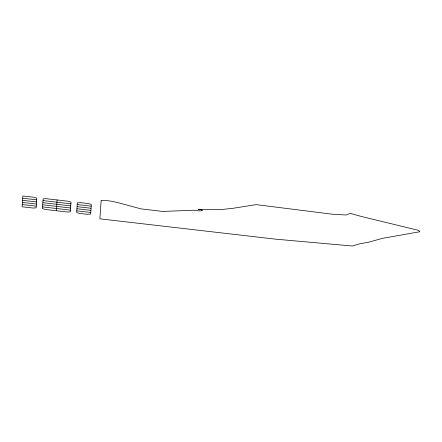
<?xml version="1.0" encoding="UTF-8"?>
<svg xmlns="http://www.w3.org/2000/svg" width="442" height="442" viewBox="0 0 442 442"><rect width="100%" height="100%" fill="white"/><g stroke="black" fill="none" stroke-linecap="round" stroke-linejoin="round"><path stroke-width="0.66" d="M22.404 202.43L22.857 195.994L34.056 197.292L36.813 198.149L36.111 207.85L33.299 208.066L22.1 206.773L22.404 202.43L36.388 204.049M57.112 199.961L56.327 210.735M90.759 212.475L90.654 214.05L87.301 214.315L79.405 213.403L76.654 212.547L77.35 202.839L80.195 202.629L88.571 203.602L91.317 204.458L90.759 212.475L76.77 210.856M42.559 206.895L43.134 198.883L45.962 198.668L68.256 201.248L71.029 202.105L70.333 211.812L67.493 212.022L45.183 209.442L42.432 208.585L42.559 206.895L70.449 210.127M77.228 204.541L91.201 206.143M22.702 198.215L36.686 199.834M43.012 200.574L70.908 203.801M42.857 202.685L70.753 205.906M22.548 200.32L36.537 201.939M77.079 206.635L91.058 208.259M42.703 204.784L70.604 208.016M76.925 208.751L90.914 210.37M22.255 204.547L36.227 206.16M101.141 200.729L99.881 218.834L275.725 239.177L352.307 246.006L360.009 243.73L368.562 242.244L382.369 238.36L419.9 231.735L418.701 230.398L363.407 216.967A87.234 16.647 6.7 0 1 351.937 213.79L350.362 213.287L346.108 215.005L331.953 214.16L256.189 204.635L233.216 208.259L219.939 209.723L198.209 209.254A4.917 0.939 6.7 0 1 201.237 209.795L202.303 210.282L202.325 210.707L199.187 210.884L193.27 210.243L162.767 211.431L140.915 208.873L116.964 202.37L111.13 201.176A13.448 2.564 6.7 0 0 106.268 200.613L101.141 200.729"/></g></svg>
